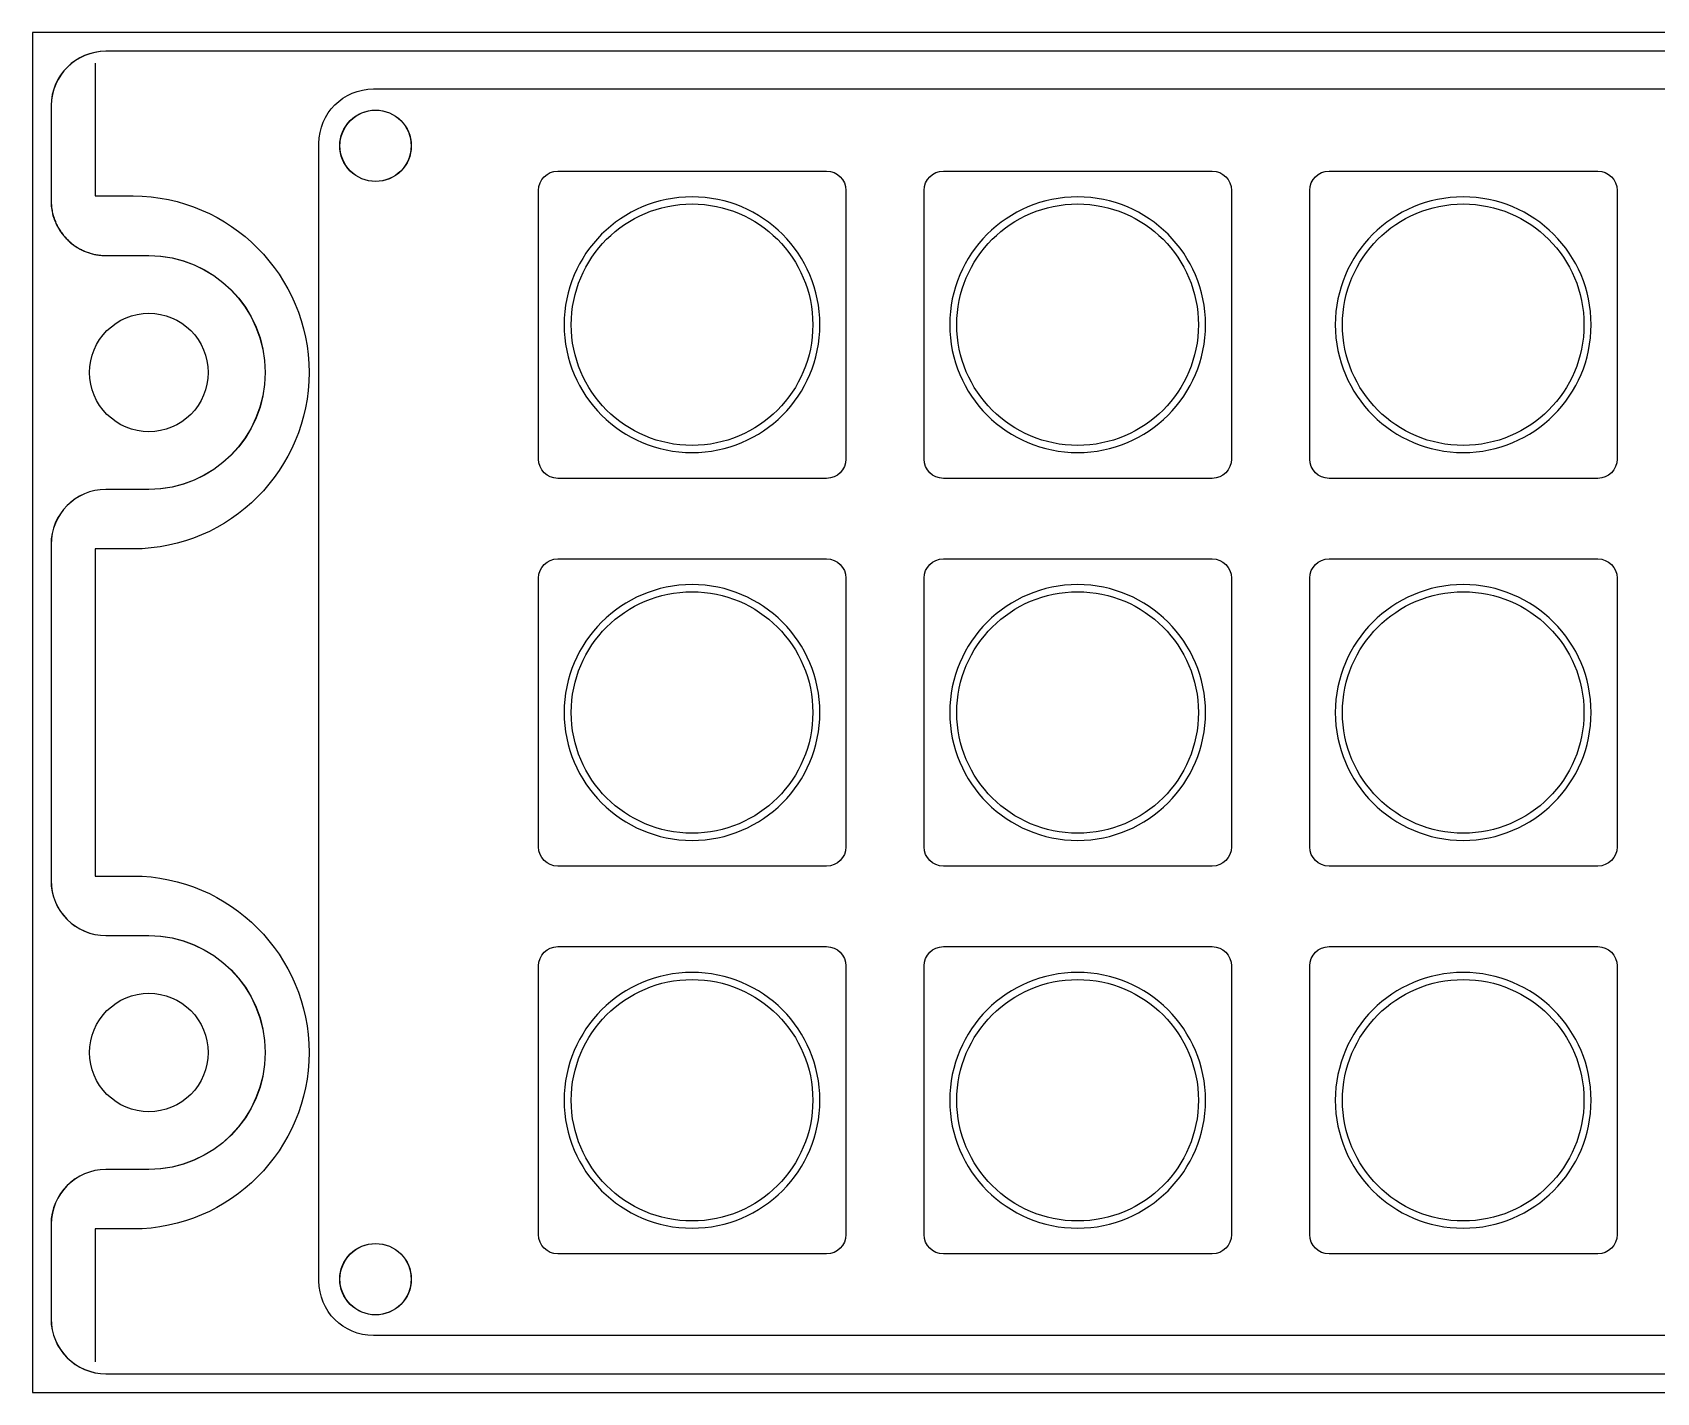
# Model space of a CAD drawing. Extents: x 0 to 146, y 0 to 57.
# Drawn here: x 0.1 to 68.3, y 0.1 to 57.2 of the extents above; entities that cross this region are included whole.
import ezdxf

# ---------------------------------------------------------------- set-up
doc = ezdxf.new("R2010")
doc.units = 0
for name, color, linetype in [('Button_labels_and_engraving_sheet_cutout', 7, 'CONTINUOUS'), ('Lower_panel_mounting_plate', 7, 'CONTINUOUS'), ('Lower_panel_tape_mask', 7, 'CONTINUOUS'), ('pcb', 7, 'CONTINUOUS'), ('Upper_panel_', 7, 'CONTINUOUS')]:
    doc.layers.add(name, color=color, linetype=linetype)

msp = doc.modelspace()

# ---------------------------------------------------------------- linework, layer by layer
at = {"layer": 'Button_labels_and_engraving_sheet_cutout', "color": 1}
for points in [[(143.0902, 56.461741), (143.0902, 56.462261), (3.194398, 56.462261), (3.186198, 56.462231)], [(0.889699, 54.187452), (0.889699, 51.857344), (0.889699, 50.184605)], [(0.900699, 49.956185), (0.900699, 49.940685)], [(0.933699, 49.727775), (0.933699, 49.723775), (0.933699, 49.713475)], [(0.984699, 49.514535), (0.994699, 49.486635)], [(1.062699, 49.301096), (1.074699, 49.273196)], [(1.158699, 49.099056), (1.173699, 49.070056)], [(1.275999, 48.902096), (1.285999, 48.889696), (1.285999, 48.885696)], [(1.409599, 48.720856), (1.419599, 48.710556)], [(1.557599, 48.558626), (1.568599, 48.547826)], [(1.724099, 48.406746), (1.724099, 48.402746), (1.724099, 48.401746)], [(1.895699, 48.273586), (1.905699, 48.267586)], [(2.079899, 48.162176), (2.102899, 48.149276), (2.112899, 48.146276)], [(2.280798, 48.065676), (2.316798, 48.050676)], [(2.493498, 47.986077), (2.525498, 47.976077)], [(2.719798, 47.925977), (2.745798, 47.920977)], [(2.954598, 47.888977), (2.966598, 47.886977)], [(3.196498, 47.875577), (4.991297, 47.875577)], [(4.991297, 38.046753), (3.185198, 38.046753)], [(0.888099, 35.738865), (0.888099, 23.911183), (0.888099, 21.608495), (0.888099, 21.608495)], [(3.195898, 19.300587), (4.990697, 19.300587)], [(4.990697, 9.471743), (3.184598, 9.471743)], [(0.888099, 7.174215), (0.888099, 3.194618)], [(3.195898, 0.886729), (3.195898, 0.886729), (143.0912, 0.886729), (143.0912, 0.886729)]]:
    msp.add_lwpolyline(points, dxfattribs=at)
for points in [[(3.186198, 56.462231), (1.928899, 56.456231), (0.907799, 55.444671), (0.889699, 54.187452)], [(0.889699, 50.184605), (0.889699, 50.107605), (0.889699, 50.031295), (0.900699, 49.956185)], [(0.900699, 49.940685), (0.910699, 49.868585), (0.919699, 49.797725), (0.933699, 49.727775)], [(0.933699, 49.713475), (0.947699, 49.645975), (0.964699, 49.579725), (0.984699, 49.514535)], [(0.994699, 49.486635), (1.014699, 49.423436), (1.037699, 49.361806), (1.062699, 49.301096)], [(1.074699, 49.273196), (1.099699, 49.213896), (1.127699, 49.155636), (1.158699, 49.099056)], [(1.173699, 49.070056), (1.205699, 49.012556), (1.239699, 48.956476), (1.275999, 48.902096)], [(1.285999, 48.885696), (1.324999, 48.828896), (1.365999, 48.773856), (1.409599, 48.720856)], [(1.419599, 48.710556), (1.463599, 48.657856), (1.509599, 48.607206), (1.557599, 48.558626)], [(1.568599, 48.547826), (1.618599, 48.498426), (1.670099, 48.451426), (1.724099, 48.406746)], [(1.724099, 48.401746), (1.779099, 48.356446), (1.836499, 48.313746), (1.895699, 48.273586)], [(1.905699, 48.267586), (1.961699, 48.229786), (2.020199, 48.194986), (2.079899, 48.162176)], [(2.112899, 48.146276), (2.167898, 48.117176), (2.223698, 48.090376), (2.280798, 48.065676)], [(2.316798, 48.050676), (2.374798, 48.026777), (2.433498, 48.005277), (2.493498, 47.986077)], [(2.525498, 47.976077), (2.589498, 47.956777), (2.653898, 47.939777), (2.719798, 47.925977)], [(2.745798, 47.920977), (2.814798, 47.907377), (2.883898, 47.896277), (2.954598, 47.888977)], [(2.966598, 47.886977), (3.042598, 47.879977), (3.118998, 47.875577), (3.196498, 47.875577)], [(4.991297, 47.875577), (7.690995, 47.875327), (9.879393, 45.660328), (9.879293, 42.96063)], [(9.879293, 42.96063), (9.879393, 40.260932), (7.690995, 38.047003), (4.991297, 38.046753)], [(3.185198, 38.046753), (1.914799, 38.040753), (0.888199, 37.009214), (0.888099, 35.738865)], [(0.888099, 21.608495), (0.888099, 20.333906), (1.921399, 19.300677), (3.195898, 19.300587)], [(4.990697, 19.300587), (7.690395, 19.300347), (9.878793, 17.085348), (9.878693, 14.38564)], [(9.878693, 14.38564), (9.878793, 11.685942), (7.690395, 9.472043), (4.990697, 9.471743)], [(3.184598, 9.471743), (1.917699, 9.465743), (0.893799, 8.439764), (0.888099, 7.174215)], [(0.888099, 3.194618), (0.888199, 1.920059), (1.921399, 0.886849), (3.195898, 0.886729)]]:
    msp.add_open_spline(points, degree=3, dxfattribs=at)
at = {"layer": 'Lower_panel_mounting_plate', "color": 1}
for points in [[(0.1023, 57.24958), (0.1023, 52.487083), (0.1023, 42.96209), (0.1023, 42.96209), (0.1023, 33.437097), (0.1023, 14.38711), (0.1023, 14.38711), (0.1023, 9.624603), (0.1023, 0.09956), (146.152198, 0.09956), (146.152198, 9.624603), (146.152198, 14.38711), (146.152198, 14.38711), (146.152198, 33.437097), (146.152198, 42.96209), (146.152198, 42.96209), (146.152198, 52.487083), (146.152198, 57.24958)], [(13.017691, 52.486923)], [(22.169085, 51.423204)], [(38.365173, 51.423204)], [(54.561262, 51.423204)], [(2.503198, 42.96191)], [(2.503198, 42.96191)], [(22.169085, 35.129335)], [(38.365173, 35.129335)], [(54.561262, 35.129335)], [(22.169085, 18.834967)], [(38.365173, 18.834967)], [(54.561162, 18.834967)], [(2.503198, 14.38685)], [(13.017691, 4.861837)]]:
    msp.add_lwpolyline(points, close=True, dxfattribs=at)
for points in [[(22.169085, 51.423204), (33.458477, 51.423204)], [(38.365173, 51.423204), (49.654565, 51.423204)], [(54.561262, 51.423204), (65.850654, 51.423204)], [(21.358785, 39.323793), (21.358785, 50.612905)], [(34.268776, 50.612905), (34.268776, 39.323793)], [(37.554874, 39.323793), (37.554874, 50.612905)], [(50.464865, 50.612905), (50.464865, 39.323793)], [(53.750963, 39.323793), (53.750963, 50.612905)], [(66.660954, 50.612905), (66.660954, 39.323793)], [(33.458477, 38.513483), (22.169085, 38.513483)], [(49.654565, 38.513483), (38.365173, 38.513483)], [(65.850654, 38.513483), (54.561262, 38.513483)], [(22.169085, 35.129335), (33.458477, 35.129335)], [(38.365173, 35.129335), (49.654565, 35.129335)], [(54.561262, 35.129335), (65.850654, 35.129335)], [(21.358785, 23.029914), (21.358785, 34.319026)], [(34.268776, 34.319026), (34.268776, 23.029914)], [(37.554874, 23.029914), (37.554874, 34.319026)], [(50.464865, 34.319026), (50.464865, 23.029914)], [(53.750963, 23.029914), (53.750963, 34.319026)], [(66.660954, 34.319026), (66.660954, 23.029914)], [(33.458477, 22.219615), (22.169085, 22.219615)], [(49.654565, 22.219615), (38.365173, 22.219615)], [(65.850654, 22.219615), (54.561262, 22.219615)], [(22.169085, 18.834967), (33.458477, 18.834967)], [(38.365173, 18.834967), (49.654565, 18.834967)], [(54.561162, 18.834967), (65.850554, 18.834967)], [(21.358785, 6.735555), (21.358785, 18.024667)], [(34.268776, 18.024667), (34.268776, 6.735555)], [(37.554874, 6.735555), (37.554874, 18.024667)], [(50.464865, 18.024667), (50.464865, 6.735555)], [(53.750863, 6.735555), (53.750863, 18.024667)], [(66.660854, 18.024667), (66.660854, 6.735555)], [(33.458477, 5.925256), (22.169085, 5.925256)], [(49.654565, 5.925256), (38.365173, 5.925256)], [(65.850554, 5.925256), (54.561162, 5.925256)]]:
    msp.add_lwpolyline(points, dxfattribs=at)
for points in [[(13.45671, 53.546792), (13.737809, 53.827884), (14.119061, 53.985794), (14.51659, 53.985782)], [(14.51659, 53.985782), (15.344364, 53.985751), (16.015391, 53.314698), (16.015389, 52.486923)], [(13.017691, 52.486923), (13.01769, 52.884453), (13.17561, 53.2657), (13.45671, 53.546792)], [(13.45671, 51.427055), (13.17561, 51.708147), (13.01769, 52.089394), (13.017691, 52.486923)], [(16.015389, 52.486923), (16.015391, 51.659149), (15.344364, 50.988096), (14.51659, 50.988064)], [(14.51659, 50.988064), (14.119061, 50.988053), (13.737809, 51.145963), (13.45671, 51.427055)], [(21.358785, 50.612905), (21.358785, 51.061804), (21.720185, 51.423204), (22.169085, 51.423204)], [(33.458477, 51.423204), (33.907376, 51.423204), (34.268776, 51.061804), (34.268776, 50.612905)], [(37.554874, 50.612905), (37.554874, 51.061804), (37.916274, 51.423204), (38.365173, 51.423204)], [(49.654565, 51.423204), (50.103465, 51.423204), (50.464865, 51.061804), (50.464865, 50.612905)], [(53.750963, 50.612905), (53.750963, 51.061804), (54.112362, 51.423204), (54.561262, 51.423204)], [(65.850654, 51.423204), (66.299554, 51.423204), (66.660954, 51.061804), (66.660954, 50.612905)], [(3.231976, 44.721321), (3.698605, 45.187944), (4.331488, 45.450086), (4.991397, 45.450078)], [(3.231976, 44.721321), (3.698605, 45.187944), (4.331488, 45.450086), (4.991397, 45.450078)], [(4.991397, 45.450078), (5.651305, 45.450086), (6.284188, 45.187944), (6.750817, 44.721321)], [(4.991397, 45.450078), (5.651305, 45.450086), (6.284188, 45.187944), (6.750817, 44.721321)], [(2.503198, 42.96191), (2.503198, 43.621818), (2.765348, 44.254698), (3.231976, 44.721321)], [(2.503198, 42.96191), (2.503198, 43.621818), (2.765348, 44.254698), (3.231976, 44.721321)], [(6.750817, 44.721321), (7.217445, 44.254698), (7.479595, 43.621818), (7.479595, 42.96191)], [(6.750817, 44.721321), (7.217445, 44.254698), (7.479595, 43.621818), (7.479595, 42.96191)], [(3.231976, 41.202499), (2.765348, 41.669122), (2.503198, 42.302002), (2.503198, 42.96191)], [(3.231976, 41.202499), (2.765348, 41.669122), (2.503198, 42.302002), (2.503198, 42.96191)], [(7.479595, 42.96191), (7.479595, 42.302002), (7.217445, 41.669122), (6.750817, 41.202499)], [(7.479595, 42.96191), (7.479595, 42.302002), (7.217445, 41.669122), (6.750817, 41.202499)], [(4.991397, 40.473742), (4.331488, 40.473734), (3.698605, 40.735876), (3.231976, 41.202499)], [(4.991397, 40.473742), (4.331488, 40.473734), (3.698605, 40.735876), (3.231976, 41.202499)], [(6.750817, 41.202499), (6.284188, 40.735876), (5.651305, 40.473734), (4.991397, 40.473742)], [(6.750817, 41.202499), (6.284188, 40.735876), (5.651305, 40.473734), (4.991397, 40.473742)], [(22.169085, 38.513483), (21.720185, 38.513483), (21.358785, 38.874883), (21.358785, 39.323793)], [(34.268776, 39.323793), (34.268776, 38.874883), (33.907376, 38.513483), (33.458477, 38.513483)], [(38.365173, 38.513483), (37.916274, 38.513483), (37.554874, 38.874883), (37.554874, 39.323793)], [(50.464865, 39.323793), (50.464865, 38.874883), (50.103465, 38.513483), (49.654565, 38.513483)], [(54.561262, 38.513483), (54.112362, 38.513483), (53.750963, 38.874883), (53.750963, 39.323793)], [(66.660954, 39.323793), (66.660954, 38.874883), (66.299554, 38.513483), (65.850654, 38.513483)], [(21.358785, 34.319026), (21.358785, 34.767936), (21.720185, 35.129335), (22.169085, 35.129335)], [(33.458477, 35.129335), (33.907376, 35.129335), (34.268776, 34.767936), (34.268776, 34.319026)], [(37.554874, 34.319026), (37.554874, 34.767936), (37.916274, 35.129335), (38.365173, 35.129335)], [(49.654565, 35.129335), (50.103465, 35.129335), (50.464865, 34.767936), (50.464865, 34.319026)], [(53.750963, 34.319026), (53.750963, 34.767936), (54.112362, 35.129335), (54.561262, 35.129335)], [(65.850654, 35.129335), (66.299554, 35.129335), (66.660954, 34.767936), (66.660954, 34.319026)], [(22.169085, 22.219615), (21.720185, 22.219615), (21.358785, 22.581014), (21.358785, 23.029914)], [(34.268776, 23.029914), (34.268776, 22.581014), (33.907376, 22.219615), (33.458477, 22.219615)], [(38.365173, 22.219615), (37.916274, 22.219615), (37.554874, 22.581014), (37.554874, 23.029914)], [(50.464865, 23.029914), (50.464865, 22.581014), (50.103465, 22.219615), (49.654565, 22.219615)], [(54.561262, 22.219615), (54.112362, 22.219615), (53.750963, 22.581014), (53.750963, 23.029914)], [(66.660954, 23.029914), (66.660954, 22.581014), (66.299554, 22.219615), (65.850654, 22.219615)], [(21.358785, 18.024667), (21.358785, 18.473577), (21.720185, 18.834967), (22.169085, 18.834967)], [(33.458477, 18.834967), (33.907376, 18.834967), (34.268776, 18.473577), (34.268776, 18.024667)], [(37.554874, 18.024667), (37.554874, 18.473577), (37.916274, 18.834967), (38.365173, 18.834967)], [(49.654565, 18.834967), (50.103465, 18.834967), (50.464865, 18.473577), (50.464865, 18.024667)], [(53.750863, 18.024667), (53.750863, 18.473577), (54.112262, 18.834967), (54.561162, 18.834967)], [(65.850554, 18.834967), (66.299454, 18.834967), (66.660854, 18.473577), (66.660854, 18.024667)], [(3.231976, 16.146261), (3.698605, 16.612884), (4.331488, 16.875026), (4.991397, 16.875018)], [(4.991397, 16.875018), (5.651305, 16.875026), (6.284188, 16.612884), (6.750817, 16.146261)], [(2.503198, 14.38685), (2.503198, 15.046758), (2.765348, 15.679638), (3.231976, 16.146261)], [(6.750817, 16.146261), (7.217445, 15.679638), (7.479595, 15.046758), (7.479595, 14.38685)], [(3.231976, 12.627439), (2.765348, 13.094062), (2.503198, 13.726942), (2.503198, 14.38685)], [(7.479595, 14.38685), (7.479595, 13.726942), (7.217445, 13.094062), (6.750817, 12.627439)], [(4.991397, 11.898682), (4.331488, 11.898674), (3.698605, 12.160816), (3.231976, 12.627439)], [(6.750817, 12.627439), (6.284188, 12.160816), (5.651305, 11.898674), (4.991397, 11.898682)], [(13.45671, 5.921705), (13.737809, 6.202797), (14.119061, 6.360707), (14.51659, 6.360696)], [(14.51659, 6.360696), (15.344364, 6.360664), (16.015391, 5.689611), (16.015389, 4.861837)], [(22.169085, 5.925256), (21.720185, 5.925256), (21.358785, 6.286646), (21.358785, 6.735555)], [(34.268776, 6.735555), (34.268776, 6.286646), (33.907376, 5.925256), (33.458477, 5.925256)], [(38.365173, 5.925256), (37.916274, 5.925256), (37.554874, 6.286646), (37.554874, 6.735555)], [(50.464865, 6.735555), (50.464865, 6.286646), (50.103465, 5.925256), (49.654565, 5.925256)], [(54.561162, 5.925256), (54.112262, 5.925256), (53.750863, 6.286646), (53.750863, 6.735555)], [(66.660854, 6.735555), (66.660854, 6.286646), (66.299454, 5.925256), (65.850554, 5.925256)], [(13.017691, 4.861837), (13.01769, 5.259366), (13.17561, 5.640613), (13.45671, 5.921705)], [(13.45671, 3.801968), (13.17561, 4.08306), (13.01769, 4.464307), (13.017691, 4.861837)], [(16.015389, 4.861837), (16.015391, 4.034062), (15.344364, 3.363009), (14.51659, 3.362978)], [(14.51659, 3.362978), (14.119061, 3.362966), (13.737809, 3.520876), (13.45671, 3.801968)]]:
    msp.add_open_spline(points, degree=3, dxfattribs=at)
at = {"layer": 'Lower_panel_tape_mask', "color": 5}
for points in [[(2.733687, 55.961971), (2.733687, 51.858744), (2.733687, 50.378215), (4.337206, 50.378215)], [(4.337206, 35.548125), (2.733687, 35.548125), (2.733687, 23.913703), (2.733687, 21.802205), (4.335139, 21.802205)], [(4.335139, 6.974175), (2.733687, 6.974175), (2.733687, 1.388399)]]:
    msp.add_lwpolyline(points, dxfattribs=at)
for points in [[(4.337206, 50.378215), (8.404933, 50.377955), (11.72383, 47.011977), (11.72383, 42.96214)], [(11.72383, 42.96214), (11.72383, 38.912293), (8.403933, 35.548125), (4.337206, 35.548125)], [(4.335139, 21.802205), (8.401635, 21.801935), (11.72383, 18.439237), (11.72383, 14.38819)], [(11.72383, 14.38819), (11.72383, 10.337143), (8.401635, 6.974475), (4.335139, 6.974175)]]:
    msp.add_open_spline(points, degree=3, dxfattribs=at)
at = {"layer": 'pcb', "color": 3}
for points in [[(14.425517, 54.874922), (131.823618, 54.874922)], [(12.1329, 4.788807), (12.1329, 52.582303)], [(131.823618, 2.496198), (14.425517, 2.496198)]]:
    msp.add_lwpolyline(points, dxfattribs=at)
for points in [[(14.425517, 54.874922)], [(13.015288, 52.487333)], [(13.015288, 4.862247)]]:
    msp.add_lwpolyline(points, close=True, dxfattribs=at)
for points in [[(12.1329, 52.582303), (12.1329, 53.852412), (13.155407, 54.874922), (14.425517, 54.874922)], [(13.015288, 52.487333), (13.015292, 53.315126), (13.686351, 53.986182), (14.514143, 53.986182)], [(14.514143, 53.986182), (15.341936, 53.986183), (16.012995, 53.315126), (16.012999, 52.487333)], [(13.454291, 51.42748), (13.173201, 51.708571), (13.015287, 52.089812), (13.015288, 52.487333)], [(16.012999, 52.487333), (16.013, 52.089812), (15.855085, 51.708571), (15.573995, 51.42748)], [(14.514143, 50.988474), (14.116621, 50.988475), (13.735381, 51.14639), (13.454291, 51.42748)], [(15.573995, 51.42748), (15.292905, 51.146389), (14.911665, 50.988474), (14.514143, 50.988474)], [(13.015288, 4.862247), (13.015292, 5.690039), (13.686351, 6.361095), (14.514143, 6.361096)], [(14.514143, 6.361096), (15.341936, 6.361096), (16.012995, 5.690039), (16.012999, 4.862247)], [(14.425517, 2.496198), (13.155407, 2.496198), (12.1329, 3.518698), (12.1329, 4.788807)], [(13.454291, 3.802394), (13.173201, 4.083484), (13.015287, 4.464725), (13.015288, 4.862247)], [(16.012999, 4.862247), (16.013, 4.464725), (15.855085, 4.083484), (15.573995, 3.802393)], [(14.514143, 3.363388), (14.116621, 3.363388), (13.735381, 3.521303), (13.454291, 3.802394)], [(15.573995, 3.802393), (15.292905, 3.521303), (14.911665, 3.363388), (14.514143, 3.363388)]]:
    msp.add_open_spline(points, degree=3, dxfattribs=at)
at = {"layer": 'Upper_panel_', "color": 1}
for points in [[(143.0832, 56.461981), (143.0832, 56.462501), (3.187398, 56.462501), (3.179198, 56.462471)], [(0.882699, 54.187692), (0.882699, 51.857584), (0.882699, 50.184845)], [(0.893699, 49.956425), (0.893699, 49.940925)], [(0.926699, 49.728015), (0.926699, 49.724015), (0.926699, 49.713715)], [(0.977699, 49.514775), (0.987699, 49.486875)], [(1.055699, 49.301336), (1.067699, 49.273436)], [(1.151699, 49.099296), (1.166699, 49.070296)], [(1.268999, 48.902336), (1.278999, 48.889936), (1.278999, 48.885936)], [(1.402599, 48.721096), (1.412599, 48.710796)], [(1.550599, 48.558866), (1.561599, 48.548066)], [(1.717099, 48.406986), (1.717099, 48.402986), (1.717099, 48.401986)], [(1.888699, 48.273826), (1.898699, 48.267826)], [(2.072899, 48.162416), (2.095899, 48.149516), (2.105899, 48.146516)], [(2.273798, 48.065916), (2.309798, 48.050916)], [(2.486498, 47.986317), (2.518498, 47.976317)], [(2.712798, 47.926217), (2.738798, 47.921217)], [(2.947598, 47.889217), (2.959598, 47.887217)], [(3.189498, 47.875817), (4.984297, 47.875817)], [(4.984297, 38.046993), (3.178198, 38.046993)], [(0.881099, 35.739105), (0.881099, 23.911423), (0.881099, 21.608735), (0.881099, 21.608735)], [(3.188898, 19.300827), (4.983697, 19.300827)], [(4.983697, 9.471983), (3.177598, 9.471983)], [(0.881099, 7.174455), (0.881099, 3.194858)], [(3.188898, 0.886969), (3.188898, 0.886969), (143.0842, 0.886969), (143.0842, 0.886969)]]:
    msp.add_lwpolyline(points, dxfattribs=at)
for points in [[(13.010391, 52.487423)], [(13.010391, 4.862337)]]:
    msp.add_lwpolyline(points, close=True, dxfattribs=at)
at = {"layer": 'Upper_panel_', "color": 7}
for points in [[(27.806881, 50.341755)], [(27.806881, 50.042935)], [(44.002969, 50.341755)], [(44.002969, 50.042935)], [(60.199158, 50.341755)], [(60.199158, 50.042935)], [(27.806881, 34.047406)], [(27.806881, 33.748586)], [(44.002969, 34.047406)], [(44.002969, 33.748586)], [(60.199158, 34.047406)], [(60.199158, 33.748586)], [(27.806881, 17.752698)], [(44.002969, 17.752698)], [(60.199158, 17.752698)], [(27.806881, 17.453878)], [(44.002969, 17.453878)], [(60.199158, 17.453878)]]:
    msp.add_lwpolyline(points, close=True, dxfattribs=at)
at = {"layer": 'Upper_panel_', "color": 1}
for points in [[(3.179198, 56.462471), (1.921899, 56.456471), (0.900799, 55.444911), (0.882699, 54.187692)], [(13.44941, 53.547292), (13.730509, 53.828384), (14.111761, 53.986294), (14.50929, 53.986282)], [(14.50929, 53.986282), (15.337064, 53.986251), (16.008091, 53.315198), (16.008089, 52.487423)], [(13.010391, 52.487423), (13.01039, 52.884953), (13.16831, 53.2662), (13.44941, 53.547292)], [(13.449413, 51.427561), (13.168314, 51.708651), (13.010393, 52.089896), (13.010391, 52.487423)], [(16.008089, 52.487423), (16.008085, 51.659653), (15.33706, 50.988606), (14.50929, 50.988574)], [(14.50929, 50.988574), (14.111762, 50.988563), (13.730512, 51.146472), (13.449413, 51.427561)], [(0.882699, 50.184845), (0.882699, 50.107845), (0.882699, 50.031535), (0.893699, 49.956425)], [(0.893699, 49.940925), (0.903699, 49.868825), (0.912699, 49.797965), (0.926699, 49.728015)], [(0.926699, 49.713715), (0.940699, 49.646215), (0.957699, 49.579965), (0.977699, 49.514775)], [(0.987699, 49.486875), (1.007699, 49.423676), (1.030699, 49.362046), (1.055699, 49.301336)], [(1.067699, 49.273436), (1.092699, 49.214136), (1.120699, 49.155876), (1.151699, 49.099296)], [(1.166699, 49.070296), (1.198699, 49.012796), (1.232699, 48.956716), (1.268999, 48.902336)], [(1.278999, 48.885936), (1.317999, 48.829136), (1.358999, 48.774096), (1.402599, 48.721096)], [(1.412599, 48.710796), (1.456599, 48.658096), (1.502599, 48.607446), (1.550599, 48.558866)], [(1.561599, 48.548066), (1.611599, 48.498666), (1.663099, 48.451666), (1.717099, 48.406986)], [(1.717099, 48.401986), (1.772099, 48.356686), (1.829499, 48.313986), (1.888699, 48.273826)], [(1.898699, 48.267826), (1.954699, 48.230026), (2.013199, 48.195226), (2.072899, 48.162416)], [(2.105899, 48.146516), (2.160898, 48.117416), (2.216698, 48.090616), (2.273798, 48.065916)], [(2.309798, 48.050916), (2.367798, 48.027017), (2.426498, 48.005517), (2.486498, 47.986317)], [(2.518498, 47.976317), (2.582498, 47.957017), (2.646898, 47.940017), (2.712798, 47.926217)], [(2.738798, 47.921217), (2.807798, 47.907617), (2.876898, 47.896517), (2.947598, 47.889217)], [(2.959598, 47.887217), (3.035598, 47.880217), (3.111998, 47.875817), (3.189498, 47.875817)], [(4.984297, 47.875817), (7.683995, 47.875567), (9.872393, 45.660568), (9.872293, 42.96087)], [(9.872293, 42.96087), (9.872393, 40.261172), (7.683995, 38.047243), (4.984297, 38.046993)], [(3.178198, 38.046993), (1.907799, 38.040993), (0.881199, 37.009454), (0.881099, 35.739105)], [(0.881099, 21.608735), (0.881099, 20.334146), (1.914399, 19.300917), (3.188898, 19.300827)], [(4.983697, 19.300827), (7.683395, 19.300587), (9.871793, 17.085588), (9.871693, 14.38588)], [(9.871693, 14.38588), (9.871793, 11.686182), (7.683395, 9.472283), (4.983697, 9.471983)], [(3.177598, 9.471983), (1.910699, 9.465983), (0.886799, 8.440004), (0.881099, 7.174455)], [(13.44941, 5.922205), (13.730509, 6.203297), (14.111761, 6.361207), (14.50929, 6.361196)], [(14.50929, 6.361196), (15.337064, 6.361164), (16.008091, 5.690111), (16.008089, 4.862337)], [(13.010391, 4.862337), (13.01039, 5.259866), (13.16831, 5.641113), (13.44941, 5.922205)], [(13.44941, 3.802468), (13.16831, 4.08356), (13.01039, 4.464807), (13.010391, 4.862337)], [(16.008089, 4.862337), (16.008091, 4.034562), (15.337064, 3.363509), (14.50929, 3.363478)], [(14.50929, 3.363478), (14.111761, 3.363466), (13.730509, 3.521376), (13.44941, 3.802468)], [(0.881099, 3.194858), (0.881199, 1.920299), (1.914399, 0.887089), (3.188898, 0.886969)]]:
    msp.add_open_spline(points, degree=3, dxfattribs=at)
at = {"layer": 'Upper_panel_', "color": 7}
for points in [[(27.806881, 50.341755), (24.841383, 50.341755), (22.433784, 47.934247), (22.433784, 44.968719)], [(22.732684, 44.968719), (22.732684, 47.772107), (25.003483, 50.042935), (27.806881, 50.042935)], [(33.177977, 44.968719), (33.177977, 47.934247), (30.772379, 50.341755), (27.806881, 50.341755)], [(27.806881, 50.042935), (30.610279, 50.042935), (32.879177, 47.772107), (32.879177, 44.968719)], [(44.002969, 50.341755), (41.037471, 50.341755), (38.629873, 47.934247), (38.629873, 44.968719)], [(38.928773, 44.968719), (38.928773, 47.772107), (41.199571, 50.042935), (44.002969, 50.042935)], [(49.374066, 44.968719), (49.374066, 47.934247), (46.968467, 50.341755), (44.002969, 50.341755)], [(44.002969, 50.042935), (46.806367, 50.042935), (49.075266, 47.772107), (49.075266, 44.968719)], [(60.199158, 50.341755), (57.23366, 50.341755), (54.826062, 47.934247), (54.826062, 44.968719)], [(55.124962, 44.968719), (55.124962, 47.772107), (57.39576, 50.042935), (60.199158, 50.042935)], [(65.570254, 44.968719), (65.570254, 47.934247), (63.164656, 50.341755), (60.199158, 50.341755)], [(60.199158, 50.042935), (63.002556, 50.042935), (65.271454, 47.772107), (65.271454, 44.968719)], [(22.433784, 44.968719), (22.433784, 42.003191), (24.841383, 39.595672), (27.806881, 39.595672)], [(27.806881, 39.896452), (25.003483, 39.896452), (22.732684, 42.165321), (22.732684, 44.968719)], [(27.806881, 39.595672), (30.772379, 39.595672), (33.177977, 42.003191), (33.177977, 44.968719)], [(32.879177, 44.968719), (32.879177, 42.165321), (30.610279, 39.896452), (27.806881, 39.896452)], [(38.629873, 44.968719), (38.629873, 42.003191), (41.037471, 39.595672), (44.002969, 39.595672)], [(44.002969, 39.896452), (41.199571, 39.896452), (38.928773, 42.165321), (38.928773, 44.968719)], [(44.002969, 39.595672), (46.968467, 39.595672), (49.374066, 42.003191), (49.374066, 44.968719)], [(49.075266, 44.968719), (49.075266, 42.165321), (46.806367, 39.896452), (44.002969, 39.896452)], [(54.826062, 44.968719), (54.826062, 42.003191), (57.23366, 39.595672), (60.199158, 39.595672)], [(60.199158, 39.896452), (57.39576, 39.896452), (55.124962, 42.165321), (55.124962, 44.968719)], [(60.199158, 39.595672), (63.164656, 39.595672), (65.570254, 42.003191), (65.570254, 44.968719)], [(65.271454, 44.968719), (65.271454, 42.165321), (63.002556, 39.896452), (60.199158, 39.896452)], [(27.806881, 34.047406), (24.841383, 34.047406), (22.433784, 31.639898), (22.433784, 28.67437)], [(22.732684, 28.67437), (22.732684, 31.477758), (25.003483, 33.748586), (27.806881, 33.748586)], [(33.177977, 28.67437), (33.177977, 31.639898), (30.772379, 34.047406), (27.806881, 34.047406)], [(27.806881, 33.748586), (30.610279, 33.748586), (32.879177, 31.477758), (32.879177, 28.67437)], [(44.002969, 34.047406), (41.037471, 34.047406), (38.629873, 31.639898), (38.629873, 28.67437)], [(38.928773, 28.67437), (38.928773, 31.477758), (41.199571, 33.748586), (44.002969, 33.748586)], [(49.374066, 28.67437), (49.374066, 31.639898), (46.968467, 34.047406), (44.002969, 34.047406)], [(44.002969, 33.748586), (46.806367, 33.748586), (49.075266, 31.477758), (49.075266, 28.67437)], [(60.199158, 34.047406), (57.23366, 34.047406), (54.826062, 31.639898), (54.826062, 28.67437)], [(55.124962, 28.67437), (55.124962, 31.477758), (57.39576, 33.748586), (60.199158, 33.748586)], [(65.570254, 28.67437), (65.570254, 31.639898), (63.164656, 34.047406), (60.199158, 34.047406)], [(60.199158, 33.748586), (63.002556, 33.748586), (65.271454, 31.477758), (65.271454, 28.67437)], [(22.433784, 28.67437), (22.433784, 25.708842), (24.841383, 23.301324), (27.806881, 23.301324)], [(27.806881, 23.602104), (25.003483, 23.602104), (22.732684, 25.870972), (22.732684, 28.67437)], [(27.806881, 23.301324), (30.772379, 23.301324), (33.177977, 25.708842), (33.177977, 28.67437)], [(32.879177, 28.67437), (32.879177, 25.870972), (30.610279, 23.602104), (27.806881, 23.602104)], [(38.629873, 28.67437), (38.629873, 25.708842), (41.037471, 23.301324), (44.002969, 23.301324)], [(44.002969, 23.602104), (41.199571, 23.602104), (38.928773, 25.870972), (38.928773, 28.67437)], [(44.002969, 23.301324), (46.968467, 23.301324), (49.374066, 25.708842), (49.374066, 28.67437)], [(49.075266, 28.67437), (49.075266, 25.870972), (46.806367, 23.602104), (44.002969, 23.602104)], [(54.826062, 28.67437), (54.826062, 25.708842), (57.23366, 23.301324), (60.199158, 23.301324)], [(60.199158, 23.602104), (57.39576, 23.602104), (55.124962, 25.870972), (55.124962, 28.67437)], [(60.199158, 23.301324), (63.164656, 23.301324), (65.570254, 25.708842), (65.570254, 28.67437)], [(65.271454, 28.67437), (65.271454, 25.870972), (63.002556, 23.602104), (60.199158, 23.602104)], [(27.806881, 17.752698), (24.841383, 17.752698), (22.433784, 15.345189), (22.433784, 12.379661)], [(33.177977, 12.379661), (33.177977, 15.345189), (30.772379, 17.752698), (27.806881, 17.752698)], [(44.002969, 17.752698), (41.037471, 17.752698), (38.629873, 15.345189), (38.629873, 12.379661)], [(49.374066, 12.379661), (49.374066, 15.345189), (46.968467, 17.752698), (44.002969, 17.752698)], [(60.199158, 17.752698), (57.23366, 17.752698), (54.826062, 15.345189), (54.826062, 12.379661)], [(65.570254, 12.379661), (65.570254, 15.345189), (63.164656, 17.752698), (60.199158, 17.752698)], [(22.732684, 12.379661), (22.732684, 15.183049), (25.003483, 17.453878), (27.806881, 17.453878)], [(27.806881, 17.453878), (30.610279, 17.453878), (32.879177, 15.183049), (32.879177, 12.379661)], [(38.928773, 12.379661), (38.928773, 15.183049), (41.199571, 17.453878), (44.002969, 17.453878)], [(44.002969, 17.453878), (46.806367, 17.453878), (49.075266, 15.183049), (49.075266, 12.379661)], [(55.124962, 12.379661), (55.124962, 15.183049), (57.39576, 17.453878), (60.199158, 17.453878)], [(60.199158, 17.453878), (63.002556, 17.453878), (65.271454, 15.183049), (65.271454, 12.379661)], [(22.433784, 12.379661), (22.433784, 9.414133), (24.841383, 7.006615), (27.806881, 7.006615)], [(27.806881, 7.307395), (25.003483, 7.307395), (22.732684, 9.576263), (22.732684, 12.379661)], [(27.806881, 7.006615), (30.772379, 7.006615), (33.177977, 9.414133), (33.177977, 12.379661)], [(32.879177, 12.379661), (32.879177, 9.576263), (30.610279, 7.307395), (27.806881, 7.307395)], [(38.629873, 12.379661), (38.629873, 9.414133), (41.037471, 7.006615), (44.002969, 7.006615)], [(44.002969, 7.307395), (41.199571, 7.307395), (38.928773, 9.576263), (38.928773, 12.379661)], [(44.002969, 7.006615), (46.968467, 7.006615), (49.374066, 9.414133), (49.374066, 12.379661)], [(49.075266, 12.379661), (49.075266, 9.576263), (46.806367, 7.307395), (44.002969, 7.307395)], [(54.826062, 12.379661), (54.826062, 9.414133), (57.23366, 7.006615), (60.199158, 7.006615)], [(60.199158, 7.307395), (57.39576, 7.307395), (55.124962, 9.576263), (55.124962, 12.379661)], [(60.199158, 7.006615), (63.164656, 7.006615), (65.570254, 9.414133), (65.570254, 12.379661)], [(65.271454, 12.379661), (65.271454, 9.576263), (63.002556, 7.307395), (60.199158, 7.307395)]]:
    msp.add_open_spline(points, degree=3, dxfattribs=at)

doc.saveas('drawing.dxf')
